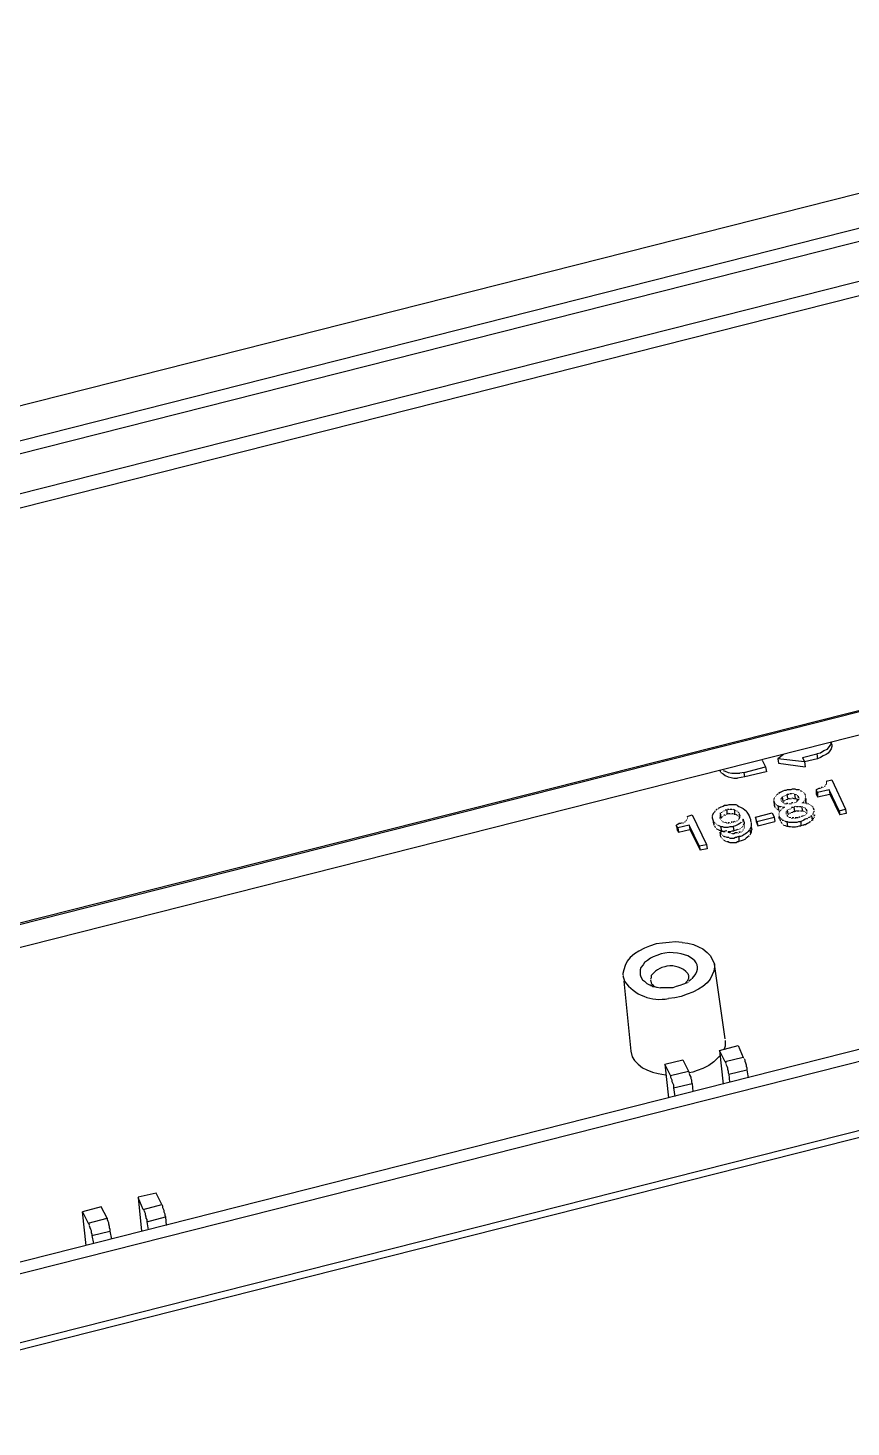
# Model space of a CAD drawing. Header units: millimetres. Extents: x 67 to 592, y -195 to 280.
# Drawn here: x 201.6 to 233.8, y -148.7 to -93.8 of the extents above; entities that cross this region are included whole.
import ezdxf

# ---------------------------------------------------------------- set-up
doc = ezdxf.new("R2010")
doc.units = ezdxf.units.MM
doc.layers.add('PDF_图层 1', color=7, linetype='Continuous', true_color=0x231f20)

msp = doc.modelspace()

# ---------------------------------------------------------------- linework, layer by layer
at = {"layer": 'PDF_图层 1', "color": 7, "lineweight": -3}
for points in [[(260.261, -93.703), (187.765, -112.074)], [(185.253, -114.077), (263.93, -94.126), (263.958, -94.183), (263.986, -94.267), (264.015, -94.324), (264.042, -94.408), (264.071, -94.492), (264.099, -94.606)], [(185.422, -114.529), (264.099, -94.606), (264.494, -96.073)], [(185.846, -115.996), (264.494, -96.073), (264.523, -96.158)], [(185.93, -116.532), (264.635, -96.609), (267.175, -112.215)], [(187.426, -132.477), (267.09, -112.271), (267.203, -112.271)], [(187.511, -132.392), (267.175, -112.215), (267.204, -112.186), (267.26, -112.186), (267.288, -112.158), (267.372, -112.158), (267.372, -112.13), (267.429, -112.13)], [(267.118, -113.202), (187.454, -133.379)], [(232.606, -122.261), (232.465, -122.289)], [(232.747, -122.176), (232.606, -122.261)], [(232.86, -122.12), (232.747, -122.176)], [(232.916, -122.261), (232.832, -122.317)], [(232.944, -122.007), (232.86, -122.12)], [(232.973, -122.176), (232.916, -122.261)], [(233.001, -121.922), (232.944, -122.007)], [(233.029, -122.092), (232.973, -122.176)], [(233.057, -121.922), (233.029, -121.838), (233.001, -121.922)], [(233.057, -122.007), (233.029, -122.092)], [(233.057, -121.922), (233.057, -122.007)], [(229.615, -123.023), (230.461, -122.797), (230.49, -122.995)], [(230.32, -122.543), (230.461, -122.797)], [(231.167, -122.317), (230.941, -122.487)], [(231.985, -122.6), (230.941, -122.487), (230.97, -122.656)], [(230.969, -122.656), (232.013, -122.797)], [(231.9, -122.43), (232.465, -122.289), (232.493, -122.487)], [(231.9, -122.43), (231.985, -122.6)], [(232.493, -122.487), (231.985, -122.6)], [(231.985, -122.6), (232.014, -122.797)], [(232.606, -122.43), (232.493, -122.487)], [(232.719, -122.374), (232.606, -122.43)], [(232.832, -122.317), (232.719, -122.374)], [(228.683, -122.938), (228.683, -122.995)], [(228.711, -123.023), (228.797, -123.079), (228.881, -123.136), (228.994, -123.192), (229.107, -123.22), (229.219, -123.249), (229.361, -123.249)], [(228.796, -122.938), (228.881, -122.967), (228.994, -123.023), (229.135, -123.051), (229.276, -123.051), (229.445, -123.051)], [(229.502, -123.22), (229.361, -123.249)], [(229.643, -123.192), (229.615, -123.023), (229.446, -123.052)], [(229.643, -123.192), (229.502, -123.22)], [(230.489, -122.995), (229.643, -123.192)], [(232.832, -123.362), (233.057, -123.305), (233.594, -124.462)], [(230.941, -123.869), (230.884, -123.898)], [(231.251, -123.728), (231.195, -123.728), (231.138, -123.757), (231.082, -123.785), (231.026, -123.813), (230.969, -123.841)], [(231.675, -123.7), (231.618, -123.672), (231.562, -123.672), (231.505, -123.672), (231.449, -123.7), (231.393, -123.7), (231.308, -123.7), (231.251, -123.728)], [(231.336, -124.039), (231.308, -123.869), (231.364, -123.869)], [(231.421, -123.841), (231.477, -123.841)], [(231.59, -123.869), (231.619, -124.039)], [(231.731, -123.7), (231.675, -123.7)], [(231.787, -123.7), (231.731, -123.7)], [(231.816, -123.728), (231.872, -123.757)], [(231.985, -123.841), (232.014, -123.898)], [(232.606, -123.644), (232.549, -123.644), (232.493, -123.672), (232.437, -123.7)], [(232.493, -123.813), (232.437, -123.7), (232.437, -123.869)], [(232.437, -123.869), (232.493, -123.982)], [(232.944, -123.7), (232.493, -123.813)], [(232.493, -123.813), (232.493, -123.982)], [(232.493, -123.982), (232.973, -123.869), (233.368, -124.688)], [(232.69, -123.615), (232.634, -123.615)], [(233.34, -124.519), (232.944, -123.7), (232.973, -123.869)], [(228.57, -124.462), (228.514, -124.49)], [(228.853, -124.321), (228.796, -124.349), (228.711, -124.377), (228.655, -124.406), (228.599, -124.434)], [(229.361, -124.321), (229.304, -124.293), (229.219, -124.293), (229.163, -124.293), (229.079, -124.293), (229.022, -124.293), (228.937, -124.321), (228.853, -124.321)], [(228.965, -124.462), (229.022, -124.462)], [(229.078, -124.462), (229.135, -124.462)], [(229.191, -124.462), (229.248, -124.49)], [(229.361, -124.321), (229.417, -124.349)], [(229.417, -124.349), (229.473, -124.378)], [(229.473, -124.377), (229.53, -124.406)], [(229.53, -124.406), (229.586, -124.434)], [(229.586, -124.434), (229.643, -124.49)], [(230.8, -124.039), (230.772, -124.095)], [(230.772, -124.123), (230.8, -124.18)], [(230.8, -124.18), (230.8, -124.293)], [(230.828, -124.377), (230.8, -124.18), (230.828, -124.236)], [(230.8, -124.293), (230.828, -124.377)], [(230.913, -124.462), (230.969, -124.49)], [(230.941, -124.321), (230.97, -124.49)], [(230.997, -124.349), (231.054, -124.349)], [(231.082, -124.011), (231.054, -124.067)], [(231.11, -123.982), (231.139, -124.152)], [(231.11, -124.18), (231.11, -124.18)], [(231.195, -124.377), (231.138, -124.406)], [(231.138, -124.377), (231.195, -124.377)], [(231.336, -124.236), (231.279, -124.236)], [(231.336, -124.039), (231.392, -124.039)], [(231.533, -124.208), (231.477, -124.208)], [(231.477, -124.377), (231.533, -124.377)], [(231.505, -124.011), (231.562, -124.039)], [(231.618, -124.349), (231.562, -124.378)], [(231.562, -124.377), (231.59, -124.547)], [(231.675, -124.349), (231.731, -124.349)], [(231.703, -124.123), (231.703, -124.095)], [(231.76, -124.011), (231.731, -123.954), (231.731, -124.011)], [(231.787, -124.349), (231.844, -124.349)], [(231.872, -124.349), (231.901, -124.519)], [(231.957, -124.208), (231.9, -124.208)], [(232.013, -123.954), (232.013, -123.954)], [(232.013, -124.039), (232.042, -124.236)], [(232.041, -124.039), (232.041, -124.123)], [(232.041, -124.462), (232.07, -124.519)], [(232.324, -124.406), (232.352, -124.49)], [(233.34, -124.519), (233.594, -124.462), (233.622, -124.631)], [(227.188, -124.998), (227.131, -125.027), (227.075, -125.027), (227.019, -125.055), (226.962, -125.083)], [(227.385, -124.744), (227.583, -124.688), (228.147, -125.845)], [(228.457, -124.575), (228.401, -124.631), (228.373, -124.716)], [(228.373, -124.744), (228.373, -124.801)], [(228.373, -124.801), (228.402, -124.914)], [(228.401, -124.914), (228.401, -124.97)], [(228.401, -124.97), (228.43, -125.083)], [(228.429, -124.97), (228.429, -125.083)], [(228.486, -124.519), (228.457, -124.575)], [(228.655, -124.801), (228.684, -124.801), (228.684, -124.829)], [(228.683, -124.603), (228.712, -124.801)], [(228.711, -124.801), (228.683, -124.801), (228.683, -124.829)], [(228.824, -124.688), (228.881, -124.688)], [(228.881, -124.49), (228.937, -124.49)], [(228.881, -124.97), (228.937, -124.998)], [(228.937, -124.49), (228.937, -124.66)], [(228.994, -124.631), (228.937, -124.66)], [(229.05, -124.998), (228.994, -124.998)], [(229.022, -124.631), (229.078, -124.631)], [(229.163, -124.97), (229.107, -124.97)], [(229.135, -124.631), (229.191, -124.631)], [(229.248, -124.942), (229.191, -124.97)], [(229.248, -124.49), (229.248, -124.66)], [(229.276, -124.66), (229.332, -124.688)], [(229.417, -124.631), (229.446, -124.716)], [(229.417, -124.801), (229.446, -124.801), (229.446, -124.772)], [(229.502, -124.97), (229.445, -125.026)], [(229.615, -124.97), (229.586, -124.857), (229.558, -124.914)], [(229.615, -124.97), (229.615, -125.026), (229.586, -125.083)], [(229.643, -124.49), (229.699, -124.519)], [(229.699, -124.519), (229.728, -124.575)], [(229.727, -124.575), (229.784, -124.66)], [(229.784, -124.66), (229.813, -124.716)], [(229.812, -124.716), (229.841, -124.801)], [(229.84, -124.801), (229.869, -124.857)], [(229.868, -124.857), (229.868, -124.914)], [(229.868, -124.914), (229.897, -124.97)], [(229.897, -124.998), (229.897, -125.055)], [(230.066, -124.773), (230.715, -124.603), (230.8, -124.773)], [(230.122, -124.942), (230.066, -124.773), (230.095, -124.942)], [(230.094, -124.942), (230.151, -125.111)], [(230.122, -124.942), (230.151, -125.111), (230.828, -124.942)], [(230.123, -124.942), (230.8, -124.773), (230.828, -124.942)], [(230.997, -124.519), (230.997, -124.547)], [(230.997, -124.829), (230.997, -124.744), (231.026, -124.914)], [(231.054, -124.942), (231.082, -124.998)], [(231.11, -124.885), (231.167, -124.885)], [(231.195, -124.914), (231.251, -124.942), (231.308, -124.942)], [(231.308, -124.49), (231.336, -124.66)], [(231.336, -125.139), (231.308, -124.942), (231.364, -124.97), (231.421, -124.97), (231.505, -124.97), (231.562, -124.97), (231.618, -124.97), (231.703, -124.97)], [(231.562, -124.801), (231.505, -124.801)], [(231.533, -124.547), (231.59, -124.547)], [(231.675, -124.519), (231.618, -124.547)], [(231.731, -124.801), (231.675, -124.801), (231.618, -124.801)], [(231.703, -124.519), (231.759, -124.519)], [(231.703, -124.97), (231.759, -124.942), (231.844, -124.942)], [(231.816, -124.773), (231.759, -124.773)], [(231.844, -124.519), (231.9, -124.519)], [(231.9, -124.914), (231.844, -124.942)], [(231.844, -124.942), (231.844, -125.111)], [(231.929, -124.716), (231.872, -124.744)], [(231.957, -124.885), (231.9, -124.914)], [(232.013, -124.857), (231.957, -124.886)], [(232.098, -124.829), (232.013, -124.857)], [(232.154, -124.998), (232.098, -125.027)], [(232.183, -124.773), (232.126, -124.801)], [(232.211, -124.942), (232.154, -124.998)], [(232.296, -124.885), (232.267, -124.716), (232.211, -124.744)], [(232.295, -124.885), (232.239, -124.914)], [(232.324, -124.631), (232.295, -124.688)], [(232.352, -124.547), (232.324, -124.603)], [(232.324, -124.801), (232.324, -124.857)], [(232.38, -124.688), (232.352, -124.744)], [(233.34, -124.519), (233.368, -124.688)], [(233.622, -124.631), (233.368, -124.688)], [(268.36, -125.196), (188.696, -145.401)], [(227.018, -125.196), (226.962, -125.083), (226.991, -125.252)], [(226.99, -125.252), (227.046, -125.365)], [(227.47, -125.083), (227.018, -125.196)], [(227.018, -125.196), (227.047, -125.365)], [(227.046, -125.365), (227.498, -125.252), (227.893, -126.071)], [(227.865, -125.901), (227.47, -125.083), (227.499, -125.252)], [(228.457, -125.111), (228.486, -125.168)], [(228.542, -125.224), (228.599, -125.252)], [(228.599, -125.083), (228.655, -125.111), (228.711, -125.139)], [(228.627, -125.28), (228.683, -125.28)], [(228.937, -125.309), (228.683, -125.365)], [(228.712, -125.563), (228.683, -125.365), (228.712, -125.422)], [(228.74, -125.309), (228.711, -125.139), (228.768, -125.139), (228.824, -125.168), (228.881, -125.168), (228.937, -125.168), (228.994, -125.168)], [(228.711, -125.309), (228.74, -125.309)], [(228.74, -125.309), (228.796, -125.337), (228.853, -125.337)], [(228.796, -125.506), (228.853, -125.534)], [(228.881, -125.534), (228.937, -125.563)], [(228.994, -125.168), (229.078, -125.139), (229.135, -125.139), (229.191, -125.139)], [(228.994, -125.337), (229.05, -125.337)], [(229.022, -125.365), (229.078, -125.393)], [(229.078, -125.337), (229.163, -125.309), (229.219, -125.309)], [(229.361, -125.393), (229.276, -125.393), (229.219, -125.422), (229.163, -125.422)], [(229.276, -125.111), (229.191, -125.139)], [(229.191, -125.139), (229.22, -125.309)], [(229.304, -125.28), (229.219, -125.309)], [(229.332, -125.083), (229.276, -125.111)], [(229.361, -125.252), (229.304, -125.28)], [(229.389, -125.055), (229.332, -125.083)], [(229.473, -125.534), (229.417, -125.534), (229.332, -125.563)], [(229.445, -125.026), (229.389, -125.055)], [(229.473, -125.365), (229.417, -125.365)], [(229.417, -125.534), (229.417, -125.732)], [(229.558, -125.506), (229.473, -125.534)], [(229.615, -125.45), (229.558, -125.506)], [(229.671, -125.422), (229.615, -125.45)], [(229.727, -125.393), (229.671, -125.422)], [(229.784, -125.337), (229.727, -125.393)], [(229.812, -125.506), (229.756, -125.563)], [(229.812, -125.28), (229.784, -125.337)], [(229.868, -125.196), (229.84, -125.252)], [(229.84, -125.252), (229.869, -125.422)], [(229.868, -125.422), (229.84, -125.478)], [(229.897, -125.139), (229.868, -125.196)], [(229.897, -125.365), (229.868, -125.422)], [(229.897, -125.055), (229.897, -125.139)], [(229.897, -125.168), (229.925, -125.252)], [(229.925, -125.252), (229.897, -125.309)], [(229.897, -125.309), (229.897, -125.365)], [(231.703, -125.139), (231.787, -125.111), (231.844, -125.111)], [(231.929, -125.083), (231.844, -125.111)], [(231.929, -125.083), (231.985, -125.055), (232.041, -125.055)], [(232.098, -125.026), (232.041, -125.055)], [(188.894, -145.796), (268.558, -125.619), (268.783, -128.272)], [(227.865, -125.901), (228.147, -125.845), (228.176, -126.014)], [(227.865, -125.901), (227.894, -126.071)], [(228.175, -126.014), (227.893, -126.071)], [(228.824, -125.676), (228.881, -125.704)], [(228.937, -125.732), (228.994, -125.732), (229.05, -125.76)], [(228.965, -125.563), (229.022, -125.563)], [(229.05, -125.591), (229.107, -125.591), (229.163, -125.591), (229.219, -125.591)], [(229.078, -125.76), (229.135, -125.76), (229.191, -125.76), (229.248, -125.76), (229.304, -125.76)], [(229.219, -125.591), (229.276, -125.563), (229.332, -125.563)], [(229.304, -125.76), (229.361, -125.732), (229.417, -125.732)], [(229.502, -125.704), (229.417, -125.732)], [(229.586, -125.676), (229.502, -125.704)], [(229.643, -125.647), (229.586, -125.676)], [(229.699, -125.591), (229.643, -125.647)], [(229.756, -125.563), (229.699, -125.591)], [(189.26, -148.674), (268.755, -128.554), (269.178, -128.413), (269.715, -128.102), (270.11, -127.707), (270.335, -127.256), (270.392, -126.804), (270.392, -126.748)], [(189.289, -148.392), (268.783, -128.272), (268.783, -128.356)], [(227.188, -129.683), (226.934, -129.655), (226.68, -129.683), (226.426, -129.711), (226.172, -129.739), (225.918, -129.824), (225.72, -129.909), (225.494, -130.021), (225.325, -130.134), (225.156, -130.275), (225.043, -130.417), (224.958, -130.585), (224.902, -130.755), (224.874, -130.896), (224.874, -130.953)], [(227.188, -129.683), (227.413, -129.711)], [(227.413, -129.711), (227.639, -129.767)], [(227.639, -129.767), (227.837, -129.852)], [(227.837, -129.852), (228.006, -129.937)], [(228.006, -129.937), (228.175, -130.078)], [(225.72, -130.473), (225.664, -130.558)], [(225.833, -130.388), (225.72, -130.473)], [(225.946, -130.304), (225.833, -130.388)], [(226.059, -130.247), (225.946, -130.304)], [(226.2, -130.191), (226.059, -130.247)], [(226.369, -130.134), (226.2, -130.191)], [(226.51, -130.106), (226.369, -130.134)], [(226.68, -130.078), (226.511, -130.106)], [(228.175, -130.078), (228.288, -130.191)], [(228.288, -130.191), (228.373, -130.332)], [(228.373, -130.332), (228.457, -130.529)], [(224.874, -130.981), (224.93, -131.206)], [(225.579, -130.67), (225.551, -130.755)], [(225.551, -130.755), (225.551, -130.868)], [(225.551, -130.868), (225.551, -130.953)], [(225.551, -130.953), (225.58, -131.037)], [(225.664, -130.558), (225.579, -130.67)], [(225.579, -131.037), (225.635, -131.15)], [(226.031, -130.924), (225.974, -130.981)], [(225.974, -130.981), (225.974, -131.066)], [(226.087, -130.868), (226.031, -130.924)], [(226.143, -130.812), (226.087, -130.868)], [(226.228, -130.755), (226.143, -130.812)], [(226.313, -130.699), (226.228, -130.755)], [(226.397, -130.67), (226.313, -130.699)], [(226.51, -130.642), (226.398, -130.67)], [(227.442, -131.009), (227.442, -131.094), (227.413, -131.15), (227.385, -131.207), (227.329, -131.263)], [(227.413, -130.896), (227.442, -130.981)], [(228.373, -130.953), (228.288, -131.122)], [(228.429, -130.812), (228.373, -130.953)], [(228.457, -130.642), (228.429, -130.812)], [(228.881, -133.464), (228.457, -130.529), (228.457, -130.586)], [(228.457, -130.586), (228.457, -130.642)], [(224.902, -131.207), (225.184, -133.944)], [(225.635, -131.15), (225.721, -131.207)], [(225.72, -131.207), (225.805, -131.291)], [(225.805, -131.291), (225.918, -131.348)], [(225.918, -131.348), (225.946, -131.348), (225.946, -131.376), (226.003, -131.376), (226.031, -131.404)], [(225.974, -131.066), (225.946, -131.122)], [(225.946, -131.15), (225.975, -131.263)], [(225.974, -131.263), (226.003, -131.32)], [(226.002, -131.32), (226.059, -131.348)], [(226.031, -131.404), (226.115, -131.404), (226.172, -131.432)], [(226.059, -131.376), (226.115, -131.404)], [(226.115, -131.404), (226.2, -131.432)], [(226.2, -131.432), (226.341, -131.461)], [(227.385, -131.263), (227.244, -131.32), (227.103, -131.376), (226.962, -131.404), (226.821, -131.461), (226.651, -131.461), (226.482, -131.461), (226.341, -131.461)], [(227.554, -131.122), (227.498, -131.178), (227.442, -131.207)], [(227.837, -131.517), (227.611, -131.63)], [(228.006, -131.404), (227.837, -131.517)], [(228.175, -131.263), (228.006, -131.404)], [(228.288, -131.122), (228.175, -131.263)], [(226.905, -131.856), (226.651, -131.884)], [(227.159, -131.799), (226.905, -131.856)], [(227.385, -131.715), (227.16, -131.799)], [(227.611, -131.63), (227.386, -131.715)], [(228.655, -133.916), (229.389, -133.718), (229.586, -134.198)], [(228.881, -133.746), (228.824, -133.888)], [(228.881, -133.521), (228.881, -133.577)], [(228.881, -133.577), (228.881, -133.746)], [(225.184, -133.944), (225.24, -134.169)], [(225.24, -134.17), (225.326, -134.311), (225.466, -134.452), (225.635, -134.593), (225.805, -134.678), (226.031, -134.762), (226.256, -134.819), (226.397, -134.847), (226.539, -134.875)], [(226.51, -134.452), (227.216, -134.283), (227.442, -134.734)], [(228.57, -134.226), (228.429, -134.367)], [(228.627, -134.17), (228.57, -134.226)], [(228.683, -134.113), (228.627, -134.17)], [(228.881, -134.367), (228.655, -133.916), (228.796, -135.242)], [(229.586, -134.198), (228.881, -134.367)], [(229.615, -134.226), (229.643, -134.283), (229.643, -134.339), (229.671, -134.395), (229.699, -134.48), (229.699, -134.537), (229.727, -134.593), (229.727, -134.678)], [(226.736, -134.903), (226.51, -134.452), (226.651, -135.778)], [(226.736, -134.903), (227.442, -134.734), (227.47, -134.791)], [(227.611, -134.762), (227.47, -134.791)], [(227.47, -134.819), (227.499, -134.903), (227.526, -134.96), (227.526, -135.016), (227.555, -135.073), (227.555, -135.157), (227.583, -135.214)], [(227.78, -134.706), (227.611, -134.762)], [(228.006, -134.621), (227.781, -134.706)], [(228.232, -134.508), (228.006, -134.621)], [(228.429, -134.367), (228.232, -134.508)], [(228.881, -134.367), (228.91, -134.424)], [(228.909, -134.452), (228.938, -134.537)], [(228.937, -134.537), (228.966, -134.593)], [(228.965, -134.593), (228.965, -134.65)], [(228.965, -134.65), (228.994, -134.734)], [(228.994, -134.734), (228.994, -134.791)], [(228.994, -134.791), (229.022, -134.847)], [(229.022, -134.847), (229.727, -134.678), (229.784, -134.988)], [(229.022, -134.847), (229.051, -135.157)], [(226.736, -134.903), (226.736, -134.96)], [(226.736, -134.96), (226.765, -135.016)], [(226.764, -135.016), (226.793, -135.073)], [(226.793, -135.073), (226.793, -135.129)], [(226.793, -135.129), (226.821, -135.214)], [(226.821, -135.214), (226.849, -135.27)], [(226.849, -135.383), (227.583, -135.214), (227.611, -135.524)], [(226.849, -135.27), (226.849, -135.327)], [(226.849, -135.327), (226.849, -135.383)], [(226.849, -135.383), (226.905, -135.722)], [(206.813, -139.955), (206.587, -139.503), (205.882, -139.672)], [(206.08, -140.152), (205.882, -139.673), (206.023, -140.998)], [(204.668, -140.491), (204.443, -140.04), (203.709, -140.237)], [(203.85, -141.563), (203.709, -140.237), (203.934, -140.689), (204.669, -140.491), (204.669, -140.547), (204.697, -140.603), (204.725, -140.66), (204.725, -140.716), (204.753, -140.801), (204.753, -140.857), (204.781, -140.914), (204.781, -140.999)], [(206.079, -140.152), (206.813, -139.955), (206.841, -140.011), (206.841, -140.067), (206.87, -140.124), (206.898, -140.18), (206.898, -140.237), (206.926, -140.321), (206.926, -140.378), (206.954, -140.435)], [(206.108, -140.181), (206.136, -140.237)], [(206.136, -140.237), (206.164, -140.294)], [(206.164, -140.294), (206.164, -140.35)], [(206.164, -140.35), (206.192, -140.435)], [(203.935, -140.689), (203.963, -140.745)], [(203.963, -140.773), (203.991, -140.858)], [(203.991, -140.858), (204.019, -140.914)], [(204.019, -140.914), (204.048, -140.971)], [(206.192, -140.435), (206.192, -140.491)], [(206.192, -140.491), (206.221, -140.547)], [(206.22, -140.632), (206.954, -140.435), (206.983, -140.773)], [(206.221, -140.547), (206.221, -140.632)], [(206.221, -140.632), (206.277, -140.942)], [(204.048, -140.971), (204.048, -141.055)], [(204.048, -141.055), (204.076, -141.112)], [(204.076, -141.168), (204.781, -140.999), (204.838, -141.309)], [(204.076, -141.112), (204.076, -141.168)], [(204.076, -141.168), (204.132, -141.478)]]:
    msp.add_lwpolyline(points, dxfattribs=at)
msp.add_lwpolyline([(227.413, -130.896, 0.257884), (226.595, -130.614), (226.51, -130.642)], format="xyb", dxfattribs=at)
for centre, radius, start, end in [((231.548, -124.041), 1.109, 249.9266, 278.0554), ((226.325, -130.186), 1.728, 216.1854, 280.8881)]:
    msp.add_arc(centre, radius, start, end, dxfattribs=at)
msp.add_ellipse((226.305, -130.86), major_axis=(1.485, 0.244), ratio=0.500328, start_param=5.661426, end_param=7.517328, dxfattribs=at)
at = {"layer": 'PDF_图层 1', "color": 7, "lineweight": -3, "transparency": 33554559}
for points in [[(228.683, -122.995), (228.683, -123.023), (228.712, -122.995), (228.712, -123.023)], [(232.832, -123.362), (232.832, -123.503), (232.86, -123.362), (232.86, -123.503)], [(230.884, -123.898), (230.884, -123.926), (230.913, -123.898), (230.913, -123.926)], [(230.969, -123.841), (230.969, -123.87), (230.997, -123.841), (230.997, -123.87)], [(231.223, -123.898), (231.223, -123.926), (231.279, -123.898), (231.279, -123.926)], [(231.28, -123.87), (231.28, -123.898), (231.308, -123.87), (231.308, -123.898)], [(231.364, -123.87), (231.364, -123.898), (231.392, -123.87), (231.392, -123.898)], [(231.392, -123.841), (231.392, -123.87), (231.421, -123.841), (231.421, -123.87)], [(231.477, -123.841), (231.477, -123.87), (231.59, -123.841), (231.59, -123.87)], [(231.59, -123.87), (231.59, -123.898), (231.675, -123.87), (231.675, -123.898)], [(231.675, -123.898), (231.675, -123.926), (231.703, -123.898), (231.703, -123.926)], [(231.675, -123.898), (231.675, -123.926), (231.731, -123.898), (231.731, -123.926)], [(231.816, -123.728), (231.816, -123.757), (231.844, -123.728), (231.844, -123.757)], [(231.9, -123.757), (231.9, -123.785), (231.929, -123.757), (231.929, -123.785)], [(231.929, -123.785), (231.929, -123.814), (231.957, -123.785), (231.957, -123.814)], [(231.957, -123.813), (231.957, -123.841), (231.985, -123.813), (231.985, -123.841)], [(231.985, -123.841), (231.985, -123.87), (232.014, -123.841), (232.014, -123.87)], [(232.013, -123.898), (232.013, -123.954), (232.041, -123.898), (232.041, -123.954)], [(232.634, -123.616), (232.634, -123.644), (232.662, -123.616), (232.662, -123.644)], [(232.719, -123.587), (232.719, -123.616), (232.747, -123.587), (232.747, -123.616)], [(232.747, -123.559), (232.747, -123.587), (232.776, -123.559), (232.776, -123.587)], [(232.775, -123.531), (232.775, -123.587), (232.803, -123.531), (232.803, -123.587)], [(232.803, -123.474), (232.803, -123.531), (232.832, -123.474), (232.832, -123.531)], [(228.599, -124.434), (228.599, -124.463), (228.627, -124.434), (228.627, -124.463)], [(229.022, -124.462), (229.022, -124.49), (229.078, -124.462), (229.078, -124.49)], [(229.135, -124.462), (229.135, -124.49), (229.191, -124.462), (229.191, -124.49)], [(230.772, -124.095), (230.772, -124.123), (230.8, -124.095), (230.8, -124.123)], [(230.8, -123.982), (230.8, -124.039), (230.828, -123.982), (230.828, -124.039)], [(230.828, -123.954), (230.828, -123.982), (230.857, -123.954), (230.857, -123.982)], [(230.828, -124.236), (230.828, -124.265), (230.857, -124.236), (230.857, -124.265)], [(230.828, -124.377), (230.828, -124.406), (230.857, -124.377), (230.857, -124.406)], [(230.856, -123.926), (230.856, -123.955), (230.884, -123.926), (230.884, -123.955)], [(230.856, -124.265), (230.856, -124.293), (230.913, -124.265), (230.913, -124.293)], [(230.856, -124.406), (230.856, -124.434), (230.884, -124.406), (230.884, -124.434)], [(230.884, -124.293), (230.884, -124.321), (230.941, -124.293), (230.941, -124.321)], [(230.884, -124.434), (230.884, -124.463), (230.913, -124.434), (230.913, -124.463)], [(230.941, -124.321), (230.941, -124.35), (230.997, -124.321), (230.997, -124.35)], [(230.969, -124.349), (230.969, -124.377), (230.997, -124.349), (230.997, -124.377)], [(231.054, -124.067), (231.054, -124.123), (231.082, -124.067), (231.082, -124.123)], [(231.054, -124.349), (231.054, -124.377), (231.11, -124.349), (231.11, -124.377)], [(231.054, -124.462), (231.054, -124.519), (231.082, -124.462), (231.082, -124.519)], [(231.082, -124.011), (231.082, -124.039), (231.111, -124.011), (231.111, -124.039)], [(231.082, -124.123), (231.082, -124.152), (231.111, -124.123), (231.111, -124.152)], [(231.082, -124.152), (231.082, -124.18), (231.111, -124.152), (231.111, -124.18)], [(231.082, -124.434), (231.082, -124.463), (231.111, -124.434), (231.111, -124.463)], [(231.11, -123.954), (231.11, -124.011), (231.138, -123.954), (231.138, -124.011)], [(231.11, -124.18), (231.11, -124.209), (231.167, -124.18), (231.167, -124.209)], [(231.11, -124.18), (231.11, -124.209), (231.138, -124.18), (231.138, -124.209)], [(231.11, -124.18), (231.11, -124.209), (231.138, -124.18), (231.138, -124.209)], [(231.11, -124.18), (231.11, -124.209), (231.138, -124.18), (231.138, -124.209)], [(231.11, -124.18), (231.11, -124.209), (231.138, -124.18), (231.138, -124.209)], [(231.11, -124.377), (231.11, -124.406), (231.138, -124.377), (231.138, -124.406)], [(231.11, -124.406), (231.11, -124.434), (231.167, -124.406), (231.167, -124.434)], [(231.138, -123.954), (231.138, -123.982), (231.167, -123.954), (231.167, -123.982)], [(231.138, -124.152), (231.138, -124.18), (231.167, -124.152), (231.167, -124.18)], [(231.138, -124.152), (231.138, -124.18), (231.167, -124.152), (231.167, -124.18)], [(231.138, -124.208), (231.138, -124.236), (231.195, -124.208), (231.195, -124.236)], [(231.167, -123.926), (231.167, -123.955), (231.223, -123.926), (231.223, -123.955)], [(231.167, -124.123), (231.167, -124.152), (231.195, -124.123), (231.195, -124.152)], [(231.167, -124.123), (231.167, -124.152), (231.223, -124.123), (231.223, -124.152)], [(231.195, -124.095), (231.195, -124.123), (231.251, -124.095), (231.251, -124.123)], [(231.195, -124.236), (231.195, -124.265), (231.251, -124.236), (231.251, -124.265)], [(231.195, -124.236), (231.195, -124.265), (231.224, -124.236), (231.224, -124.265)], [(231.223, -124.095), (231.223, -124.123), (231.251, -124.095), (231.251, -124.123)], [(231.251, -124.067), (231.251, -124.095), (231.28, -124.067), (231.28, -124.095)], [(231.251, -124.067), (231.251, -124.095), (231.336, -124.067), (231.336, -124.095)], [(231.251, -124.236), (231.251, -124.265), (231.308, -124.236), (231.308, -124.265)], [(231.336, -124.462), (231.336, -124.49), (231.392, -124.462), (231.392, -124.49)], [(231.364, -124.236), (231.364, -124.265), (231.477, -124.236), (231.477, -124.265)], [(231.392, -124.039), (231.392, -124.068), (231.449, -124.039), (231.449, -124.068)], [(231.392, -124.434), (231.392, -124.463), (231.449, -124.434), (231.449, -124.463)], [(231.421, -124.039), (231.421, -124.068), (231.477, -124.039), (231.477, -124.068)], [(231.449, -124.039), (231.449, -124.068), (231.478, -124.039), (231.478, -124.068)], [(231.449, -124.406), (231.449, -124.434), (231.478, -124.406), (231.478, -124.434)], [(231.477, -124.011), (231.477, -124.039), (231.505, -124.011), (231.505, -124.039)], [(231.477, -124.208), (231.477, -124.236), (231.505, -124.208), (231.505, -124.236)], [(231.534, -124.377), (231.534, -124.406), (231.562, -124.377), (231.562, -124.406)], [(231.562, -124.039), (231.562, -124.068), (231.618, -124.039), (231.618, -124.068)], [(231.562, -124.208), (231.562, -124.236), (231.59, -124.208), (231.59, -124.236)], [(231.59, -124.18), (231.59, -124.209), (231.675, -124.18), (231.675, -124.209)], [(231.618, -124.039), (231.618, -124.068), (231.703, -124.039), (231.703, -124.068)], [(231.618, -124.349), (231.618, -124.377), (231.675, -124.349), (231.675, -124.377)], [(231.646, -124.152), (231.646, -124.18), (231.703, -124.152), (231.703, -124.18)], [(231.675, -124.067), (231.675, -124.095), (231.731, -124.067), (231.731, -124.095)], [(231.675, -124.123), (231.675, -124.152), (231.731, -124.123), (231.731, -124.152)], [(231.675, -124.152), (231.675, -124.18), (231.703, -124.152), (231.703, -124.18)], [(231.703, -123.926), (231.703, -123.955), (231.732, -123.926), (231.732, -123.955)], [(231.703, -124.095), (231.703, -124.123), (231.732, -124.095), (231.732, -124.123)], [(231.731, -123.954), (231.731, -123.982), (231.759, -123.954), (231.759, -123.982)], [(231.731, -124.067), (231.731, -124.095), (231.759, -124.067), (231.759, -124.095)], [(231.731, -124.067), (231.731, -124.095), (231.759, -124.067), (231.759, -124.095)], [(231.731, -124.067), (231.731, -124.123), (231.759, -124.067), (231.759, -124.123)], [(231.731, -124.349), (231.731, -124.377), (231.787, -124.349), (231.787, -124.377)], [(231.759, -124.011), (231.759, -124.067), (231.788, -124.011), (231.788, -124.067)], [(231.759, -124.039), (231.759, -124.095), (231.788, -124.039), (231.788, -124.095)], [(231.844, -124.349), (231.844, -124.377), (231.873, -124.349), (231.873, -124.377)], [(231.872, -124.208), (231.872, -124.236), (231.9, -124.208), (231.9, -124.236)], [(231.872, -124.349), (231.872, -124.377), (231.929, -124.349), (231.929, -124.377)], [(231.9, -124.18), (231.9, -124.209), (231.929, -124.18), (231.929, -124.209)], [(231.9, -124.208), (231.9, -124.236), (231.929, -124.208), (231.929, -124.236)], [(231.929, -124.152), (231.929, -124.18), (231.957, -124.152), (231.957, -124.18)], [(231.929, -124.152), (231.929, -124.18), (231.957, -124.152), (231.957, -124.18)], [(231.929, -124.377), (231.929, -124.406), (231.985, -124.377), (231.985, -124.406)], [(231.957, -124.123), (231.957, -124.152), (231.985, -124.123), (231.985, -124.152)], [(231.957, -124.208), (231.957, -124.236), (232.098, -124.208), (232.098, -124.236)], [(231.985, -124.095), (231.985, -124.123), (232.014, -124.095), (232.014, -124.123)], [(231.985, -124.095), (231.985, -124.123), (232.014, -124.095), (232.014, -124.123)], [(231.985, -124.095), (231.985, -124.123), (232.014, -124.095), (232.014, -124.123)], [(231.985, -124.095), (231.985, -124.123), (232.014, -124.095), (232.014, -124.123)], [(231.985, -124.406), (231.985, -124.434), (232.041, -124.406), (232.041, -124.434)], [(232.013, -123.926), (232.013, -123.982), (232.041, -123.926), (232.041, -123.982)], [(232.013, -123.954), (232.013, -124.011), (232.041, -123.954), (232.041, -124.011)], [(232.013, -123.982), (232.013, -124.068), (232.041, -123.982), (232.041, -124.068)], [(232.013, -124.039), (232.013, -124.068), (232.041, -124.039), (232.041, -124.068)], [(232.013, -124.067), (232.013, -124.095), (232.041, -124.067), (232.041, -124.095)], [(232.013, -124.434), (232.013, -124.463), (232.041, -124.434), (232.041, -124.463)], [(232.041, -124.152), (232.041, -124.265), (232.07, -124.152), (232.07, -124.265)], [(232.041, -124.152), (232.041, -124.18), (232.07, -124.152), (232.07, -124.18)], [(232.041, -124.152), (232.041, -124.18), (232.07, -124.152), (232.07, -124.18)], [(232.041, -124.462), (232.041, -124.49), (232.07, -124.462), (232.07, -124.49)], [(232.098, -124.236), (232.098, -124.265), (232.154, -124.236), (232.154, -124.265)], [(232.154, -124.265), (232.154, -124.293), (232.183, -124.265), (232.183, -124.293)], [(232.183, -124.265), (232.183, -124.293), (232.211, -124.265), (232.211, -124.293)], [(232.211, -124.293), (232.211, -124.321), (232.267, -124.293), (232.267, -124.321)], [(232.267, -124.321), (232.267, -124.377), (232.295, -124.321), (232.295, -124.377)], [(232.295, -124.349), (232.295, -124.406), (232.324, -124.349), (232.324, -124.406)], [(232.324, -124.406), (232.324, -124.434), (232.352, -124.406), (232.352, -124.434)], [(227.216, -124.998), (227.216, -125.027), (227.245, -124.998), (227.245, -125.027)], [(227.244, -124.97), (227.244, -124.998), (227.272, -124.97), (227.272, -124.998)], [(227.272, -124.942), (227.272, -124.971), (227.329, -124.942), (227.329, -124.971)], [(227.329, -124.885), (227.329, -124.942), (227.357, -124.885), (227.357, -124.942)], [(227.357, -124.857), (227.357, -124.914), (227.386, -124.857), (227.386, -124.914)], [(227.385, -124.744), (227.385, -124.857), (227.413, -124.744), (227.413, -124.857)], [(228.373, -124.716), (228.373, -124.744), (228.402, -124.716), (228.402, -124.744)], [(228.401, -124.914), (228.401, -124.942), (228.429, -124.914), (228.429, -124.942)], [(228.429, -124.942), (228.429, -124.971), (228.458, -124.942), (228.458, -124.971)], [(228.458, -124.97), (228.458, -124.998), (228.486, -124.97), (228.486, -124.998)], [(228.486, -124.998), (228.486, -125.027), (228.514, -124.998), (228.514, -125.027)], [(228.486, -124.998), (228.486, -125.027), (228.514, -124.998), (228.514, -125.027)], [(228.514, -124.49), (228.514, -124.519), (228.543, -124.49), (228.543, -124.519)], [(228.655, -124.66), (228.655, -124.744), (228.683, -124.66), (228.683, -124.744)], [(228.655, -124.716), (228.655, -124.773), (228.683, -124.716), (228.683, -124.773)], [(228.655, -124.744), (228.655, -124.801), (228.683, -124.744), (228.683, -124.801)], [(228.655, -124.773), (228.655, -124.828), (228.683, -124.773), (228.683, -124.828)], [(228.683, -124.603), (228.683, -124.631), (228.712, -124.603), (228.712, -124.631)], [(228.683, -124.631), (228.683, -124.66), (228.712, -124.631), (228.712, -124.66)], [(228.683, -124.857), (228.683, -124.885), (228.712, -124.857), (228.712, -124.885)], [(228.712, -124.575), (228.712, -124.604), (228.768, -124.575), (228.768, -124.604)], [(228.712, -124.801), (228.712, -124.829), (228.74, -124.801), (228.74, -124.829)], [(228.712, -124.885), (228.712, -124.914), (228.74, -124.885), (228.74, -124.914)], [(228.712, -124.885), (228.712, -124.914), (228.74, -124.885), (228.74, -124.914)], [(228.74, -124.744), (228.74, -124.801), (228.768, -124.744), (228.768, -124.801)], [(228.74, -124.914), (228.74, -124.942), (228.768, -124.914), (228.768, -124.942)], [(228.768, -124.547), (228.768, -124.575), (228.797, -124.547), (228.797, -124.575)], [(228.768, -124.744), (228.768, -124.773), (228.797, -124.744), (228.797, -124.773)], [(228.768, -124.744), (228.768, -124.773), (228.797, -124.744), (228.797, -124.773)], [(228.768, -124.942), (228.768, -124.971), (228.824, -124.942), (228.824, -124.971)], [(228.796, -124.519), (228.796, -124.547), (228.853, -124.519), (228.853, -124.547)], [(228.796, -124.716), (228.796, -124.744), (228.824, -124.716), (228.824, -124.744)], [(228.796, -124.716), (228.796, -124.744), (228.824, -124.716), (228.824, -124.744)], [(228.824, -124.97), (228.824, -124.998), (228.881, -124.97), (228.881, -124.998)], [(228.853, -124.49), (228.853, -124.519), (228.881, -124.49), (228.881, -124.519)], [(228.881, -124.688), (228.881, -124.717), (228.91, -124.688), (228.91, -124.717)], [(228.881, -124.97), (228.881, -124.998), (228.91, -124.97), (228.91, -124.998)], [(228.909, -124.66), (228.909, -124.688), (228.937, -124.66), (228.937, -124.688)], [(228.937, -124.49), (228.937, -124.519), (228.966, -124.49), (228.966, -124.519)], [(228.966, -124.998), (228.966, -125.027), (229.022, -124.998), (229.022, -125.027)], [(228.994, -124.631), (228.994, -124.66), (229.022, -124.631), (229.022, -124.66)], [(229.078, -124.631), (229.078, -124.66), (229.135, -124.631), (229.135, -124.66)], [(229.078, -124.998), (229.078, -125.027), (229.107, -124.998), (229.107, -125.027)], [(229.107, -124.97), (229.107, -124.998), (229.135, -124.97), (229.135, -124.998)], [(229.191, -124.631), (229.191, -124.66), (229.22, -124.631), (229.22, -124.66)], [(229.191, -124.97), (229.191, -124.998), (229.22, -124.97), (229.22, -124.998)], [(229.22, -124.66), (229.22, -124.688), (229.276, -124.66), (229.276, -124.688)], [(229.248, -124.49), (229.248, -124.519), (229.304, -124.49), (229.304, -124.519)], [(229.276, -124.942), (229.276, -124.971), (229.305, -124.942), (229.305, -124.971)], [(229.304, -124.519), (229.304, -124.547), (229.361, -124.519), (229.361, -124.547)], [(229.304, -124.914), (229.304, -124.942), (229.361, -124.914), (229.361, -124.942)], [(229.332, -124.688), (229.332, -124.717), (229.389, -124.688), (229.389, -124.717)], [(229.361, -124.547), (229.361, -124.603), (229.389, -124.547), (229.389, -124.603)], [(229.361, -124.716), (229.361, -124.744), (229.389, -124.716), (229.389, -124.744)], [(229.361, -124.885), (229.361, -124.914), (229.389, -124.885), (229.389, -124.914)], [(229.389, -124.575), (229.389, -124.604), (229.417, -124.575), (229.417, -124.604)], [(229.389, -124.744), (229.389, -124.773), (229.417, -124.744), (229.417, -124.773)], [(229.389, -124.744), (229.389, -124.773), (229.445, -124.744), (229.445, -124.773)], [(229.389, -124.829), (229.389, -124.885), (229.417, -124.829), (229.417, -124.885)], [(229.417, -124.603), (229.417, -124.631), (229.446, -124.603), (229.446, -124.631)], [(229.417, -124.773), (229.417, -124.801), (229.446, -124.773), (229.446, -124.801)], [(229.417, -124.773), (229.417, -124.801), (229.446, -124.773), (229.446, -124.801)], [(229.417, -124.801), (229.417, -124.857), (229.446, -124.801), (229.446, -124.857)], [(229.445, -124.716), (229.445, -124.744), (229.473, -124.716), (229.473, -124.744)], [(229.445, -124.716), (229.445, -124.801), (229.473, -124.716), (229.473, -124.801)], [(229.502, -124.97), (229.502, -124.998), (229.53, -124.97), (229.53, -124.998)], [(229.53, -124.942), (229.53, -124.971), (229.559, -124.942), (229.559, -124.971)], [(229.897, -124.998), (229.897, -125.027), (229.925, -124.998), (229.925, -125.027)], [(229.897, -124.998), (229.897, -125.027), (229.925, -124.998), (229.925, -125.027)], [(230.969, -124.49), (230.969, -124.547), (230.997, -124.49), (230.997, -124.547)], [(230.969, -124.603), (230.969, -124.66), (230.997, -124.603), (230.997, -124.66)], [(230.969, -124.631), (230.969, -124.688), (230.997, -124.631), (230.997, -124.688)], [(230.969, -124.66), (230.969, -124.716), (230.997, -124.66), (230.997, -124.716)], [(230.969, -124.688), (230.969, -124.717), (230.997, -124.688), (230.997, -124.717)], [(230.997, -124.519), (230.997, -124.547), (231.026, -124.519), (231.026, -124.547)], [(230.997, -124.519), (230.997, -124.547), (231.026, -124.519), (231.026, -124.547)], [(230.997, -124.547), (230.997, -124.603), (231.026, -124.547), (231.026, -124.603)], [(230.997, -124.716), (230.997, -124.744), (231.026, -124.716), (231.026, -124.744)], [(230.997, -124.744), (230.997, -124.773), (231.026, -124.744), (231.026, -124.773)], [(230.997, -124.829), (230.997, -124.885), (231.026, -124.829), (231.026, -124.885)], [(230.997, -124.857), (230.997, -124.885), (231.026, -124.857), (231.026, -124.885)], [(231.026, -124.49), (231.026, -124.519), (231.054, -124.49), (231.054, -124.519)], [(231.026, -124.49), (231.026, -124.547), (231.054, -124.49), (231.054, -124.547)], [(231.026, -124.519), (231.026, -124.547), (231.054, -124.519), (231.054, -124.547)], [(231.026, -124.773), (231.026, -124.801), (231.054, -124.773), (231.054, -124.801)], [(231.026, -124.885), (231.026, -124.914), (231.054, -124.885), (231.054, -124.914)], [(231.026, -124.914), (231.026, -124.942), (231.054, -124.914), (231.054, -124.942)], [(231.054, -124.801), (231.054, -124.857), (231.082, -124.801), (231.082, -124.857)], [(231.082, -124.829), (231.082, -124.885), (231.111, -124.829), (231.111, -124.885)], [(231.082, -124.998), (231.082, -125.027), (231.111, -124.998), (231.111, -125.027)], [(231.167, -124.885), (231.167, -124.914), (231.195, -124.885), (231.195, -124.914)], [(231.251, -124.547), (231.251, -124.66), (231.28, -124.547), (231.28, -124.66)], [(231.28, -124.519), (231.28, -124.575), (231.308, -124.519), (231.308, -124.575)], [(231.28, -124.66), (231.28, -124.688), (231.308, -124.66), (231.308, -124.688)], [(231.28, -124.688), (231.28, -124.744), (231.308, -124.688), (231.308, -124.744)], [(231.28, -124.688), (231.28, -124.717), (231.308, -124.688), (231.308, -124.717)], [(231.28, -124.716), (231.28, -124.744), (231.336, -124.716), (231.336, -124.744)], [(231.308, -124.49), (231.308, -124.519), (231.336, -124.49), (231.336, -124.519)], [(231.308, -124.688), (231.308, -124.717), (231.336, -124.688), (231.336, -124.717)], [(231.308, -124.688), (231.308, -124.717), (231.336, -124.688), (231.336, -124.717)], [(231.308, -124.716), (231.308, -124.744), (231.336, -124.716), (231.336, -124.744)], [(231.308, -124.744), (231.308, -124.773), (231.364, -124.744), (231.364, -124.773)], [(231.336, -124.66), (231.336, -124.688), (231.365, -124.66), (231.365, -124.688)], [(231.336, -124.66), (231.336, -124.688), (231.365, -124.66), (231.365, -124.688)], [(231.364, -124.631), (231.364, -124.66), (231.392, -124.631), (231.392, -124.66)], [(231.364, -124.773), (231.364, -124.801), (231.449, -124.773), (231.449, -124.801)], [(231.392, -124.603), (231.392, -124.631), (231.449, -124.603), (231.449, -124.631)], [(231.449, -124.575), (231.449, -124.604), (231.534, -124.575), (231.534, -124.604)], [(231.449, -124.801), (231.449, -124.829), (231.478, -124.801), (231.478, -124.829)], [(231.477, -124.801), (231.477, -124.829), (231.533, -124.801), (231.533, -124.829)], [(231.505, -124.575), (231.505, -124.604), (231.534, -124.575), (231.534, -124.604)], [(231.59, -124.547), (231.59, -124.575), (231.619, -124.547), (231.619, -124.575)], [(231.59, -124.801), (231.59, -124.829), (231.646, -124.801), (231.646, -124.829)], [(231.675, -124.519), (231.675, -124.547), (231.703, -124.519), (231.703, -124.547)], [(231.759, -124.519), (231.759, -124.547), (231.844, -124.519), (231.844, -124.547)], [(231.759, -124.773), (231.759, -124.801), (231.788, -124.773), (231.788, -124.801)], [(231.844, -124.744), (231.844, -124.773), (231.9, -124.744), (231.9, -124.773)], [(231.9, -124.519), (231.9, -124.547), (231.929, -124.519), (231.929, -124.547)], [(231.929, -124.547), (231.929, -124.575), (232.013, -124.547), (232.013, -124.575)], [(231.929, -124.716), (231.929, -124.744), (231.957, -124.716), (231.957, -124.744)], [(231.957, -124.688), (231.957, -124.717), (232.013, -124.688), (232.013, -124.717)], [(231.957, -124.688), (231.957, -124.717), (231.985, -124.688), (231.985, -124.717)], [(232.013, -124.575), (232.013, -124.604), (232.041, -124.575), (232.041, -124.604)], [(232.013, -124.575), (232.013, -124.604), (232.041, -124.575), (232.041, -124.604)], [(232.013, -124.66), (232.013, -124.688), (232.041, -124.66), (232.041, -124.688)], [(232.013, -124.66), (232.013, -124.688), (232.041, -124.66), (232.041, -124.688)], [(232.041, -124.603), (232.041, -124.631), (232.07, -124.603), (232.07, -124.631)], [(232.041, -124.603), (232.041, -124.66), (232.07, -124.603), (232.07, -124.66)], [(232.041, -124.631), (232.041, -124.66), (232.07, -124.631), (232.07, -124.66)], [(232.07, -124.519), (232.07, -124.575), (232.098, -124.519), (232.098, -124.575)], [(232.07, -124.547), (232.07, -124.603), (232.098, -124.547), (232.098, -124.603)], [(232.07, -124.575), (232.07, -124.631), (232.098, -124.575), (232.098, -124.631)], [(232.098, -124.829), (232.098, -124.858), (232.127, -124.829), (232.127, -124.858)], [(232.183, -124.773), (232.183, -124.801), (232.211, -124.773), (232.211, -124.801)], [(232.211, -124.942), (232.211, -124.971), (232.239, -124.942), (232.239, -124.971)], [(232.267, -124.716), (232.267, -124.744), (232.295, -124.716), (232.295, -124.744)], [(232.295, -124.885), (232.295, -124.914), (232.324, -124.885), (232.324, -124.914)], [(232.324, -124.631), (232.324, -124.66), (232.352, -124.631), (232.352, -124.66)], [(232.324, -124.801), (232.324, -124.829), (232.352, -124.801), (232.352, -124.829)], [(232.352, -124.519), (232.352, -124.575), (232.381, -124.519), (232.381, -124.575)], [(232.352, -124.773), (232.352, -124.801), (232.381, -124.773), (232.381, -124.801)], [(232.38, -124.688), (232.38, -124.717), (232.408, -124.688), (232.408, -124.717)], [(228.429, -125.083), (228.429, -125.112), (228.458, -125.083), (228.458, -125.112)], [(228.486, -125.168), (228.486, -125.196), (228.514, -125.168), (228.514, -125.196)], [(228.514, -125.027), (228.514, -125.055), (228.543, -125.027), (228.543, -125.055)], [(228.514, -125.196), (228.514, -125.225), (228.543, -125.196), (228.543, -125.225)], [(228.542, -125.055), (228.542, -125.083), (228.57, -125.055), (228.57, -125.083)], [(228.57, -125.083), (228.57, -125.112), (228.599, -125.083), (228.599, -125.112)], [(228.599, -125.252), (228.599, -125.28), (228.627, -125.252), (228.627, -125.28)], [(228.683, -125.28), (228.683, -125.309), (228.712, -125.28), (228.712, -125.309)], [(228.712, -125.422), (228.712, -125.45), (228.74, -125.422), (228.74, -125.45)], [(228.74, -125.45), (228.74, -125.478), (228.768, -125.45), (228.768, -125.478)], [(228.768, -125.478), (228.768, -125.506), (228.797, -125.478), (228.797, -125.506)], [(228.853, -125.337), (228.853, -125.366), (228.881, -125.337), (228.881, -125.366)], [(228.853, -125.337), (228.853, -125.366), (228.881, -125.337), (228.881, -125.366)], [(228.853, -125.534), (228.853, -125.563), (228.881, -125.534), (228.881, -125.563)], [(228.966, -125.337), (228.966, -125.366), (229.022, -125.337), (229.022, -125.366)], [(228.994, -125.365), (228.994, -125.393), (229.05, -125.365), (229.05, -125.393)], [(229.05, -125.337), (229.05, -125.366), (229.107, -125.337), (229.107, -125.366)], [(229.107, -125.393), (229.107, -125.422), (229.163, -125.393), (229.163, -125.422)], [(229.135, -125.393), (229.135, -125.422), (229.163, -125.393), (229.163, -125.422)], [(229.163, -125.422), (229.163, -125.45), (229.192, -125.422), (229.192, -125.45)], [(229.361, -125.252), (229.361, -125.28), (229.417, -125.252), (229.417, -125.28)], [(229.389, -125.393), (229.389, -125.422), (229.417, -125.393), (229.417, -125.422)], [(229.417, -125.224), (229.417, -125.252), (229.473, -125.224), (229.473, -125.252)], [(229.417, -125.365), (229.417, -125.393), (229.446, -125.365), (229.446, -125.393)], [(229.473, -125.196), (229.473, -125.225), (229.502, -125.196), (229.502, -125.225)], [(229.502, -125.168), (229.502, -125.196), (229.53, -125.168), (229.53, -125.196)], [(229.502, -125.337), (229.502, -125.366), (229.53, -125.337), (229.53, -125.366)], [(229.53, -125.139), (229.53, -125.168), (229.586, -125.139), (229.586, -125.168)], [(229.53, -125.309), (229.53, -125.337), (229.559, -125.309), (229.559, -125.337)], [(229.558, -125.111), (229.558, -125.139), (229.586, -125.111), (229.586, -125.139)], [(229.558, -125.252), (229.558, -125.309), (229.586, -125.252), (229.586, -125.309)], [(229.586, -125.224), (229.586, -125.252), (229.615, -125.224), (229.615, -125.252)], [(229.615, -125.027), (229.615, -125.196), (229.643, -125.027), (229.643, -125.196)], [(229.615, -125.168), (229.615, -125.224), (229.643, -125.168), (229.643, -125.224)], [(229.812, -125.28), (229.812, -125.309), (229.84, -125.28), (229.84, -125.309)], [(229.812, -125.506), (229.812, -125.534), (229.84, -125.506), (229.84, -125.534)], [(229.897, -125.168), (229.897, -125.196), (229.925, -125.168), (229.925, -125.196)], [(229.897, -125.168), (229.897, -125.196), (229.925, -125.168), (229.925, -125.196)], [(231.11, -125.027), (231.11, -125.055), (231.138, -125.027), (231.138, -125.055)], [(231.138, -125.055), (231.138, -125.083), (231.167, -125.055), (231.167, -125.083)], [(228.712, -125.563), (228.712, -125.591), (228.74, -125.563), (228.74, -125.591)], [(228.74, -125.591), (228.74, -125.62), (228.768, -125.591), (228.768, -125.62)], [(228.768, -125.619), (228.768, -125.647), (228.797, -125.619), (228.797, -125.647)], [(228.796, -125.647), (228.796, -125.676), (228.824, -125.647), (228.824, -125.676)], [(228.881, -125.704), (228.881, -125.732), (228.937, -125.704), (228.937, -125.732)], [(228.937, -125.563), (228.937, -125.591), (228.966, -125.563), (228.966, -125.591)], [(229.022, -125.563), (229.022, -125.591), (229.051, -125.563), (229.051, -125.591)], [(229.05, -125.76), (229.05, -125.788), (229.078, -125.76), (229.078, -125.788)], [(224.874, -130.953), (224.874, -130.981), (224.902, -130.953), (224.902, -130.981)], [(227.442, -130.981), (227.442, -131.037), (227.47, -130.981), (227.47, -131.037)], [(225.946, -131.15), (225.946, -131.178), (225.975, -131.15), (225.975, -131.178)], [(225.946, -131.15), (225.946, -131.178), (225.975, -131.15), (225.975, -131.178)], [(226.059, -131.348), (226.059, -131.404), (226.088, -131.348), (226.088, -131.404)], [(227.413, -131.235), (227.413, -131.264), (227.442, -131.235), (227.442, -131.264)], [(227.442, -131.207), (227.442, -131.235), (227.47, -131.207), (227.47, -131.235)], [(227.583, -131.094), (227.583, -131.122), (227.611, -131.094), (227.611, -131.122)], [(227.583, -131.094), (227.583, -131.122), (227.611, -131.094), (227.611, -131.122)], [(228.881, -133.521), (228.881, -133.549), (228.91, -133.521), (228.91, -133.549)], [(229.586, -134.198), (229.586, -134.227), (229.615, -134.198), (229.615, -134.227)], [(227.47, -134.791), (227.47, -134.819), (227.499, -134.791), (227.499, -134.819)], [(228.909, -134.452), (228.909, -134.481), (228.937, -134.452), (228.937, -134.481)], [(206.108, -140.18), (206.108, -140.209), (206.136, -140.18), (206.136, -140.209)], [(203.963, -140.773), (203.963, -140.801), (203.991, -140.773), (203.991, -140.801)]]:
    msp.add_solid(points, dxfattribs=at)

doc.saveas('drawing.dxf')
